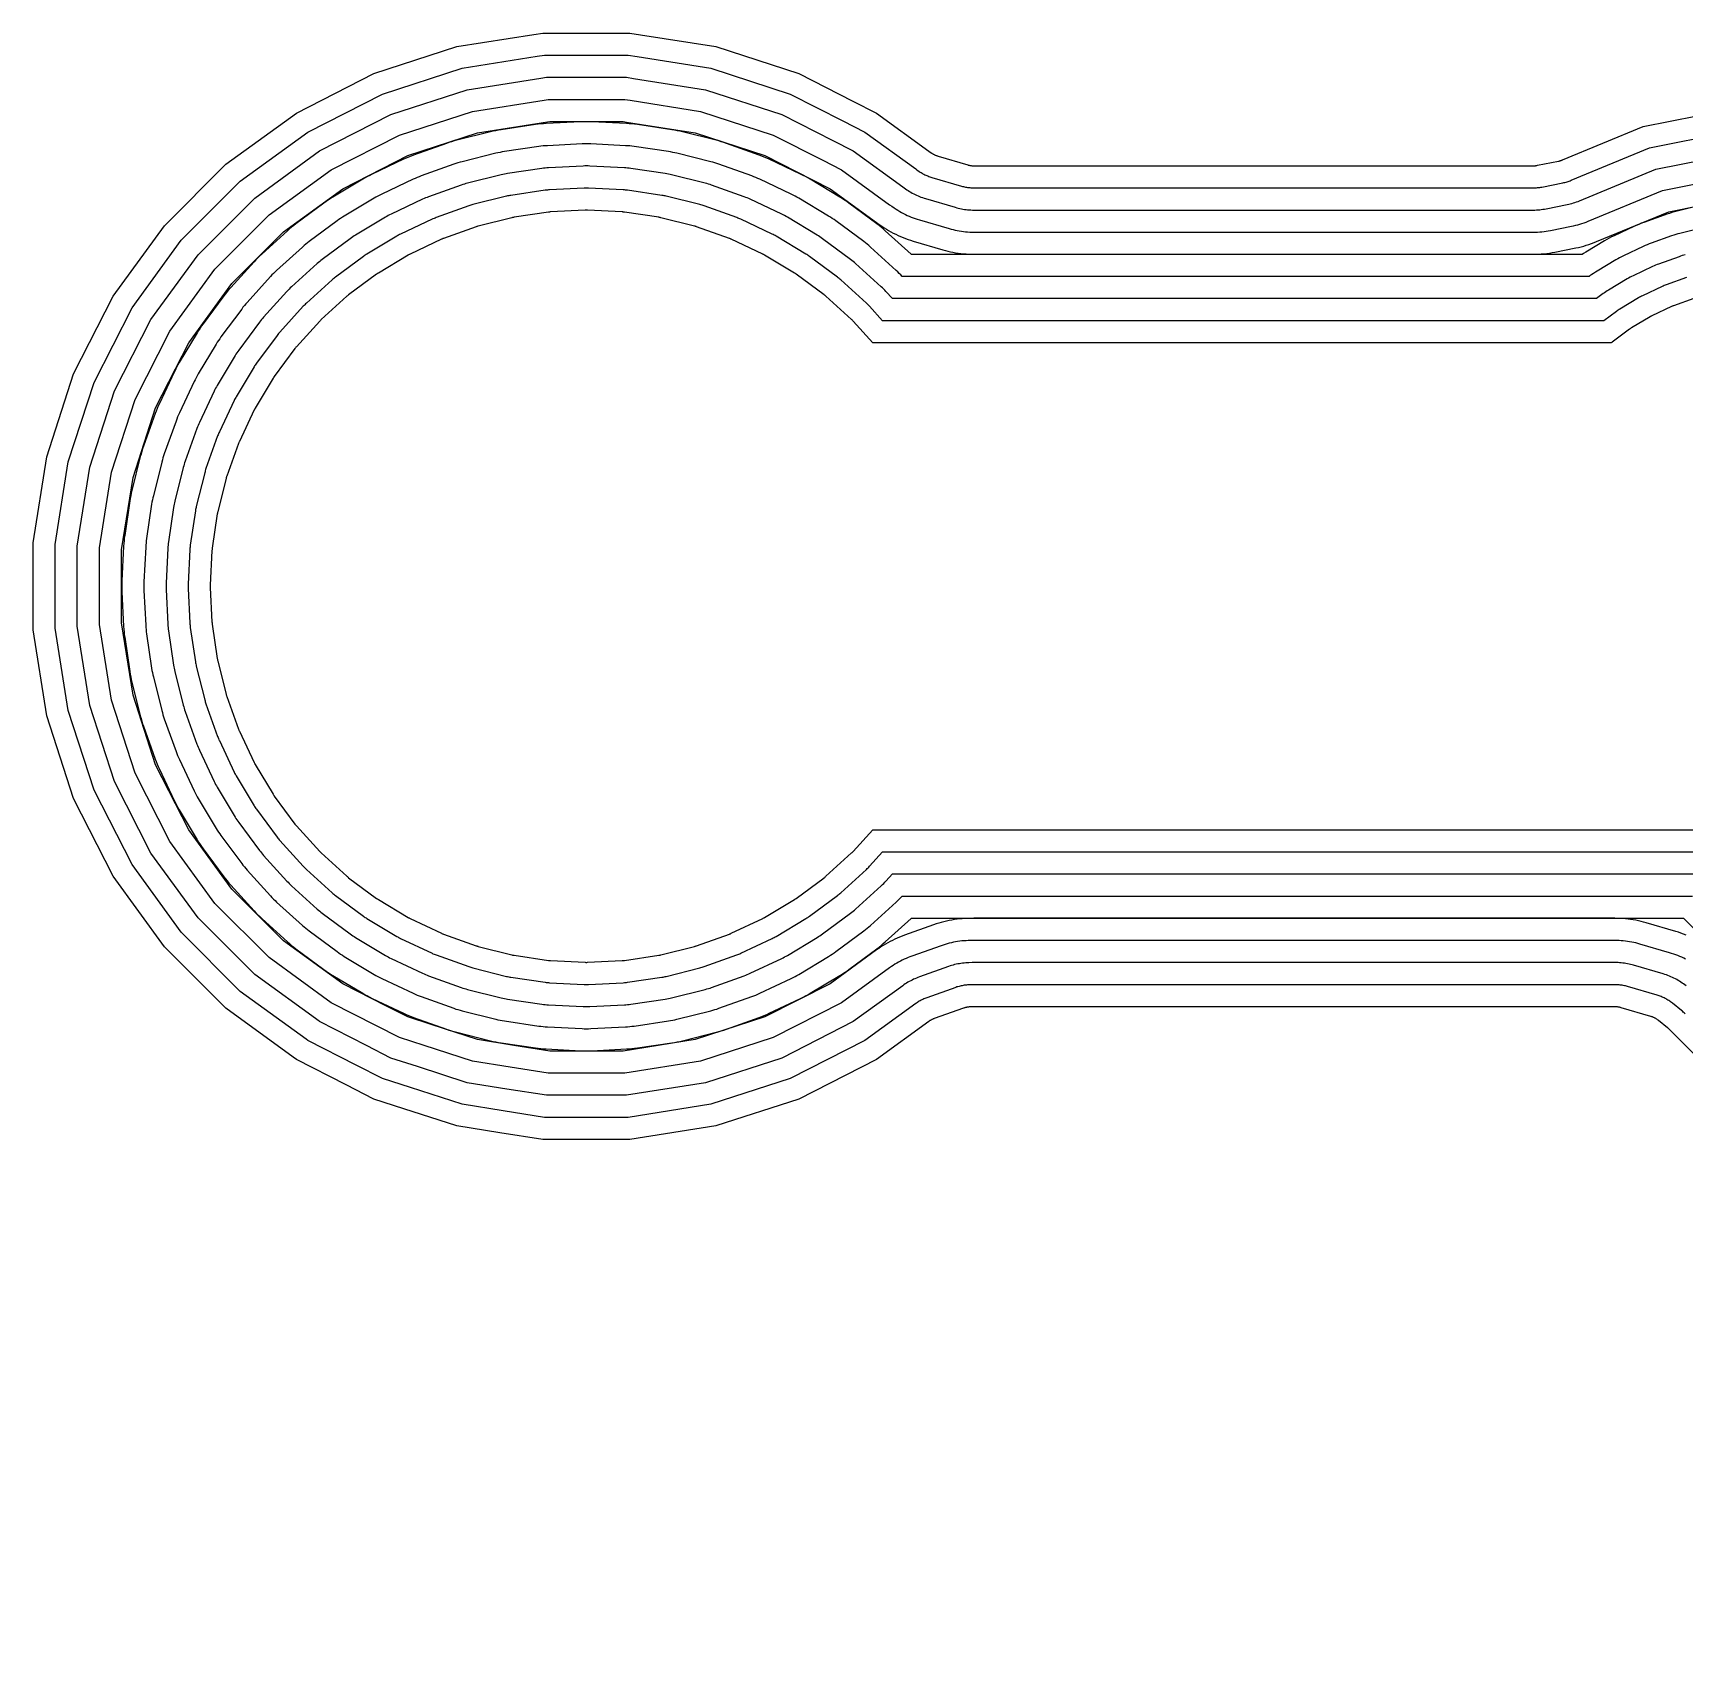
# Model space of a CAD drawing. Header units: metres. Extents: x 1.9 to 53.8, y 3.3 to 25.9.
# Drawn here: x 40.784 to 44.518, y 18.257 to 21.926 of the extents above; entities that cross this region are included whole.
import ezdxf

# ---------------------------------------------------------------- set-up
doc = ezdxf.new("R2010")
doc.units = ezdxf.units.M

msp = doc.modelspace()

# ---------------------------------------------------------------- linework, layer by layer
for points in [[(41.555, 19.5161), (41.4923, 19.548), (41.3796, 19.6055), (41.3721, 19.6109), (41.2204, 19.7212), (41.0812, 19.8604), (40.9655, 20.0196), (40.8761, 20.195), (40.8153, 20.3822), (40.7845, 20.5766), (40.7845, 20.7734), (40.8153, 20.9678), (40.8761, 21.155), (40.9655, 21.3304), (41.0812, 21.4896), (41.2204, 21.6288), (41.3796, 21.7445), (41.555, 21.8339), (41.7422, 21.8947), (41.9161, 21.9223), (41.9366, 21.9255), (42.1334, 21.9255), (42.1572, 21.9217), (42.3278, 21.8947), (42.515, 21.8339), (42.637, 21.7718), (42.6904, 21.7445), (42.8085, 21.6587), (42.8097, 21.6579), (42.8155, 21.6539), (42.8165, 21.6532), (42.8175, 21.6526), (42.8186, 21.652), (42.8196, 21.6514), (42.8207, 21.6508), (42.8218, 21.6503), (42.8229, 21.6497), (42.824, 21.6493), (42.8251, 21.6488), (42.8262, 21.6484), (42.8273, 21.6479), (42.8285, 21.6476), (42.8296, 21.6472), (42.8967, 21.6275), (42.8978, 21.6272), (42.899, 21.6269), (42.9001, 21.6266), (42.9013, 21.6264), (42.9025, 21.6262), (42.9036, 21.626), (42.9048, 21.6259), (42.906, 21.6257), (42.9072, 21.6256), (42.9084, 21.6256), (42.9096, 21.6255), (42.9108, 21.6255), (44.1745, 21.6255), (44.1758, 21.6255), (44.177, 21.6256), (44.1782, 21.6256), (44.1794, 21.6257), (44.1807, 21.6259), (44.1819, 21.626), (44.1831, 21.6262), (44.1843, 21.6265), (44.2318, 21.6359), (44.233, 21.6362), (44.2341, 21.6364), (44.2353, 21.6368), (44.2365, 21.6371), (44.2377, 21.6375), (44.2388, 21.6379), (44.24, 21.6383), (44.2411, 21.6387), (44.4228, 21.714), (44.6064, 21.7505)], [(41.5742, 19.5625), (41.515, 19.5926), (41.4058, 19.6482), (41.4015, 19.6513), (41.2529, 19.7593), (41.1193, 19.8929), (41.0082, 20.0458), (40.9225, 20.2142), (40.8641, 20.3939), (40.8345, 20.5805), (40.8345, 20.7695), (40.8641, 20.9561), (40.9225, 21.1358), (41.0082, 21.3042), (41.1193, 21.4571), (41.2529, 21.5907), (41.4058, 21.7018), (41.5742, 21.7875), (41.7539, 21.8459), (41.924, 21.8729), (41.9405, 21.8755), (42.1295, 21.8755), (42.1494, 21.8724), (42.3161, 21.8459), (42.4958, 21.7875), (42.6143, 21.7272), (42.6642, 21.7018), (42.7791, 21.6183), (42.7814, 21.6166), (42.7873, 21.6126), (42.7893, 21.6113), (42.7913, 21.61), (42.7934, 21.6088), (42.7955, 21.6076), (42.7976, 21.6064), (42.7998, 21.6053), (42.802, 21.6043), (42.8042, 21.6033), (42.8064, 21.6024), (42.8087, 21.6015), (42.8109, 21.6007), (42.8132, 21.5999), (42.8155, 21.5992), (42.8826, 21.5796), (42.8849, 21.5789), (42.8872, 21.5783), (42.8895, 21.5778), (42.8918, 21.5773), (42.8942, 21.5769), (42.8965, 21.5765), (42.8989, 21.5762), (42.9013, 21.576), (42.9036, 21.5758), (42.906, 21.5756), (42.9084, 21.5755), (42.9108, 21.5755), (44.1745, 21.5755), (44.177, 21.5755), (44.1795, 21.5756), (44.1819, 21.5758), (44.1843, 21.576), (44.1868, 21.5763), (44.1892, 21.5766), (44.1916, 21.577), (44.1941, 21.5774), (44.2415, 21.5869), (44.2439, 21.5874), (44.2463, 21.5879), (44.2487, 21.5886), (44.251, 21.5892), (44.2534, 21.59), (44.2557, 21.5908), (44.258, 21.5916), (44.2603, 21.5926), (44.4373, 21.6659), (44.6113, 21.7005)], [(41.5934, 19.6088), (41.5377, 19.6371), (41.432, 19.691), (41.4309, 19.6918), (41.2855, 19.7974), (41.1574, 19.9255), (41.051, 20.072), (40.9688, 20.2334), (40.9128, 20.4056), (40.8845, 20.5845), (40.8845, 20.7655), (40.9128, 20.9444), (40.9688, 21.1166), (41.051, 21.278), (41.1574, 21.4245), (41.2855, 21.5526), (41.432, 21.659), (41.5934, 21.7412), (41.7656, 21.7972), (41.9318, 21.8235), (41.9445, 21.8255), (42.1255, 21.8255), (42.1415, 21.823), (42.3044, 21.7972), (42.4766, 21.7412), (42.5916, 21.6827), (42.638, 21.659), (42.7497, 21.5778), (42.7532, 21.5754), (42.7591, 21.5714), (42.7621, 21.5694), (42.7651, 21.5674), (42.7683, 21.5656), (42.7714, 21.5638), (42.7746, 21.5621), (42.7778, 21.5604), (42.7811, 21.5589), (42.7844, 21.5574), (42.7878, 21.556), (42.7911, 21.5547), (42.7946, 21.5535), (42.798, 21.5523), (42.8015, 21.5513), (42.8685, 21.5316), (42.8719, 21.5306), (42.8754, 21.5297), (42.8789, 21.5289), (42.8824, 21.5282), (42.8859, 21.5276), (42.8894, 21.527), (42.893, 21.5266), (42.8965, 21.5262), (42.9001, 21.5259), (42.9036, 21.5257), (42.9072, 21.5255), (42.9108, 21.5255), (44.1745, 21.5255), (44.1782, 21.5255), (44.1819, 21.5257), (44.1856, 21.5259), (44.1892, 21.5262), (44.1929, 21.5266), (44.1966, 21.5271), (44.2002, 21.5277), (44.2038, 21.5284), (44.2513, 21.5378), (44.2549, 21.5386), (44.2584, 21.5394), (44.262, 21.5404), (44.2655, 21.5414), (44.269, 21.5425), (44.2725, 21.5437), (44.276, 21.545), (44.2794, 21.5464), (44.4519, 21.6178), (44.6162, 21.6505)], [(41.4582, 19.7338), (41.3181, 19.8356), (41.1956, 19.9581), (41.0938, 20.0982), (41.0151, 20.2526), (40.9616, 20.4173), (40.9345, 20.5884), (40.9345, 20.7616), (40.9616, 20.9327), (41.0151, 21.0974), (41.0938, 21.2518), (41.1956, 21.3919), (41.3181, 21.5144), (41.4582, 21.6162), (41.6126, 21.6949), (41.7773, 21.7484), (41.9396, 21.7741), (41.9484, 21.7755), (42.1216, 21.7755), (42.1337, 21.7736), (42.2927, 21.7484), (42.4574, 21.6949), (42.5689, 21.6381), (42.6118, 21.6162), (42.7203, 21.5374), (42.725, 21.5341), (42.7308, 21.5301), (42.7349, 21.5274), (42.7389, 21.5248), (42.7431, 21.5223), (42.7473, 21.52), (42.7516, 21.5177), (42.7559, 21.5155), (42.7602, 21.5134), (42.7647, 21.5115), (42.7691, 21.5096), (42.7736, 21.5079), (42.7782, 21.5062), (42.7828, 21.5047), (42.7874, 21.5033), (42.8544, 21.4836), (42.859, 21.4823), (42.8636, 21.4811), (42.8682, 21.4801), (42.8729, 21.4791), (42.8776, 21.4783), (42.8823, 21.4775), (42.887, 21.4769), (42.8918, 21.4764), (42.8965, 21.476), (42.9012, 21.4757), (42.906, 21.4756), (42.9108, 21.4755), (44.1745, 21.4755), (44.1795, 21.4756), (44.1844, 21.4757), (44.1893, 21.476), (44.1941, 21.4765), (44.199, 21.477), (44.2039, 21.4777), (44.2087, 21.4784), (44.2136, 21.4793), (44.261, 21.4888), (44.2658, 21.4898), (44.2706, 21.4909), (44.2753, 21.4922), (44.2801, 21.4936), (44.2847, 21.495), (44.2894, 21.4966), (44.294, 21.4983), (44.2985, 21.5002), (44.4665, 21.5697), (44.6212, 21.6005)], [(41.4844, 19.7765), (41.3506, 19.8737), (41.2337, 19.9907), (41.1365, 20.1244), (41.0615, 20.2717), (41.0104, 20.429), (40.9845, 20.5923), (40.9845, 20.7577), (41.0104, 20.921), (41.0615, 21.0783), (41.1365, 21.2256), (41.2337, 21.3594), (41.3506, 21.4763), (41.4844, 21.5735), (41.6317, 21.6485), (41.789, 21.6996), (41.9474, 21.7247), (41.9523, 21.7255), (42.1177, 21.7255), (42.1259, 21.7242), (42.281, 21.6996), (42.4383, 21.6485), (42.5462, 21.5936), (42.5856, 21.5735), (42.6909, 21.4969), (42.6968, 21.4928), (42.7026, 21.4888), (42.7076, 21.4855), (42.7128, 21.4822), (42.7179, 21.4791), (42.7232, 21.4762), (42.7285, 21.4733), (42.7339, 21.4706), (42.7394, 21.468), (42.7449, 21.4655), (42.7505, 21.4632), (42.7561, 21.461), (42.7618, 21.459), (42.7675, 21.4571), (42.7733, 21.4553), (42.8403, 21.4356), (42.8461, 21.434), (42.8518, 21.4325), (42.8576, 21.4312), (42.8634, 21.43), (42.8693, 21.429), (42.8752, 21.428), (42.8811, 21.4273), (42.887, 21.4266), (42.8929, 21.4261), (42.8989, 21.4258), (42.9048, 21.4256), (42.9108, 21.4255), (44.1745, 21.4255), (44.1807, 21.4256), (44.1868, 21.4258), (44.1929, 21.4262), (44.199, 21.4267), (44.2051, 21.4274), (44.2112, 21.4282), (44.2173, 21.4292), (44.2233, 21.4303), (44.2708, 21.4397), (44.2768, 21.441), (44.2827, 21.4424), (44.2887, 21.444), (44.2946, 21.4457), (44.3004, 21.4476), (44.3062, 21.4496), (44.312, 21.4517), (44.3177, 21.454), (44.4811, 21.5217), (44.6261, 21.5505)], [(42.7693, 21.4253), (42.7686, 21.4259), (42.7104, 21.4786), (42.7058, 21.4827), (42.7011, 21.4867), (42.6963, 21.4905), (42.6914, 21.4942), (42.6284, 21.541), (42.6234, 21.5446), (42.6183, 21.548), (42.6132, 21.5514), (42.608, 21.5546), (42.5406, 21.595), (42.5353, 21.5981), (42.53, 21.601), (42.5245, 21.6038), (42.519, 21.6065), (42.448, 21.6401), (42.4425, 21.6427), (42.4368, 21.6451), (42.4311, 21.6474), (42.4254, 21.6495), (42.3515, 21.6759), (42.3456, 21.6779), (42.3398, 21.6798), (42.3339, 21.6815), (42.328, 21.6831), (42.2518, 21.7021), (42.2458, 21.7036), (42.2398, 21.7048), (42.2338, 21.7059), (42.2278, 21.7069), (42.1501, 21.7184), (42.144, 21.7193), (42.1379, 21.7199), (42.1318, 21.7205), (42.1257, 21.7208), (42.0473, 21.7247), (42.0411, 21.7249), (42.035, 21.725), (42.0289, 21.7249), (42.0227, 21.7247), (41.9443, 21.7208), (41.9382, 21.7205), (41.9321, 21.7199), (41.926, 21.7193), (41.9199, 21.7184), (41.8422, 21.7069), (41.8362, 21.7059), (41.8302, 21.7048), (41.8242, 21.7036), (41.8182, 21.7021), (41.742, 21.6831), (41.7361, 21.6815), (41.7302, 21.6798), (41.7244, 21.6779), (41.7185, 21.6759), (41.6446, 21.6495), (41.6389, 21.6474), (41.6332, 21.6451), (41.6275, 21.6427), (41.622, 21.6401), (41.551, 21.6065), (41.5455, 21.6038), (41.54, 21.601), (41.5347, 21.5981), (41.5294, 21.595), (41.462, 21.5546), (41.4568, 21.5514), (41.4517, 21.548), (41.4466, 21.5446), (41.4416, 21.541), (41.3786, 21.4942), (41.3737, 21.4905), (41.3689, 21.4867), (41.3642, 21.4827), (41.3596, 21.4786), (41.3014, 21.4259), (41.2969, 21.4217), (41.2925, 21.4175), (41.2883, 21.4131), (41.2841, 21.4086), (41.2314, 21.3504), (41.2273, 21.3458), (41.2233, 21.3411), (41.2195, 21.3363), (41.2158, 21.3314), (41.169, 21.2684), (41.1654, 21.2634), (41.162, 21.2583), (41.1586, 21.2532), (41.1554, 21.248), (41.115, 21.1806), (41.1119, 21.1753), (41.109, 21.17), (41.1062, 21.1645), (41.1035, 21.159), (41.0699, 21.088), (41.0673, 21.0825), (41.0649, 21.0768), (41.0626, 21.0711), (41.0605, 21.0654), (41.0341, 20.9915), (41.0321, 20.9856), (41.0302, 20.9798), (41.0285, 20.9739), (41.0269, 20.968), (41.0079, 20.8918), (41.0064, 20.8858), (41.0052, 20.8798), (41.0041, 20.8738), (41.0031, 20.8678), (40.9916, 20.7901), (40.9907, 20.784), (40.9901, 20.7779), (40.9895, 20.7718), (40.9892, 20.7657), (40.9853, 20.6873), (40.9851, 20.6811), (40.985, 20.675), (40.9851, 20.6689), (40.9853, 20.6627), (40.9892, 20.5843), (40.9895, 20.5782), (40.9901, 20.5721), (40.9907, 20.566), (40.9916, 20.5599), (41.0031, 20.4822), (41.0041, 20.4762), (41.0052, 20.4702), (41.0064, 20.4642), (41.0079, 20.4582), (41.0269, 20.382), (41.0285, 20.3761), (41.0302, 20.3702), (41.0321, 20.3644), (41.0341, 20.3585), (41.0605, 20.2846), (41.0626, 20.2789), (41.0649, 20.2732), (41.0673, 20.2675), (41.0699, 20.262), (41.1035, 20.191), (41.1062, 20.1855), (41.109, 20.18), (41.1119, 20.1747), (41.115, 20.1694), (41.1554, 20.102), (41.1586, 20.0968), (41.162, 20.0917), (41.1654, 20.0866), (41.169, 20.0816), (41.2158, 20.0186), (41.2195, 20.0137), (41.2233, 20.0089), (41.2273, 20.0042), (41.2314, 19.9996), (41.2841, 19.9414), (41.2883, 19.9369), (41.2925, 19.9325), (41.2969, 19.9283), (41.3014, 19.9241), (41.3596, 19.8714), (41.3642, 19.8673), (41.3689, 19.8633), (41.3737, 19.8595), (41.3786, 19.8558), (41.4416, 19.809), (41.4466, 19.8054), (41.4517, 19.802), (41.4568, 19.7986), (41.462, 19.7954), (41.5294, 19.755), (41.5347, 19.7519), (41.54, 19.749), (41.5455, 19.7462), (41.551, 19.7435), (41.622, 19.7099), (41.6275, 19.7073), (41.6332, 19.7049), (41.6389, 19.7026), (41.6446, 19.7005), (41.7185, 19.6741), (41.7244, 19.6721), (41.7302, 19.6702), (41.7361, 19.6685), (41.742, 19.6669), (41.8182, 19.6479), (41.8242, 19.6464), (41.8302, 19.6452), (41.8362, 19.6441), (41.8422, 19.6431), (41.9199, 19.6316), (41.926, 19.6307), (41.9321, 19.6301), (41.9382, 19.6295), (41.9443, 19.6292), (42.0227, 19.6253), (42.0289, 19.6251), (42.035, 19.625), (42.0411, 19.6251), (42.0473, 19.6253), (42.1257, 19.6292), (42.1318, 19.6295), (42.1379, 19.6301), (42.144, 19.6307), (42.1501, 19.6316), (42.2278, 19.6431), (42.2338, 19.6441), (42.2398, 19.6452), (42.2458, 19.6464), (42.2518, 19.6479), (42.328, 19.6669), (42.3339, 19.6685), (42.3398, 19.6702), (42.3456, 19.6721), (42.3515, 19.6741), (42.4254, 19.7005), (42.4311, 19.7026), (42.4368, 19.7049), (42.4425, 19.7073), (42.448, 19.7099), (42.519, 19.7435), (42.5245, 19.7462), (42.53, 19.749), (42.5353, 19.7519), (42.5406, 19.755), (42.608, 19.7954), (42.6132, 19.7986), (42.6183, 19.802), (42.6234, 19.8054), (42.6284, 19.809), (42.6914, 19.8558), (42.6963, 19.8595), (42.7011, 19.8633), (42.7058, 19.8673), (42.7104, 19.8714), (42.7686, 19.9241), (42.7693, 19.9247), (44.5142, 19.9247), (46.1497, 18.2892)], [(42.7486, 21.3753), (42.7455, 21.3786), (42.7421, 21.3821), (42.7386, 21.3855), (42.735, 21.3889), (42.6768, 21.4416), (42.6731, 21.4449), (42.6694, 21.448), (42.6656, 21.4511), (42.6617, 21.454), (42.5986, 21.5008), (42.5946, 21.5037), (42.5906, 21.5065), (42.5865, 21.5091), (42.5823, 21.5117), (42.5149, 21.5521), (42.5107, 21.5546), (42.5064, 21.5569), (42.502, 21.5592), (42.4976, 21.5613), (42.4267, 21.5949), (42.4222, 21.5969), (42.4177, 21.5989), (42.4131, 21.6007), (42.4085, 21.6024), (42.3346, 21.6289), (42.33, 21.6305), (42.3253, 21.6319), (42.3206, 21.6333), (42.3158, 21.6346), (42.2397, 21.6536), (42.2349, 21.6548), (42.2301, 21.6558), (42.2253, 21.6567), (42.2204, 21.6575), (42.1428, 21.669), (42.1379, 21.6696), (42.133, 21.6702), (42.1281, 21.6706), (42.1232, 21.6709), (42.0448, 21.6748), (42.0399, 21.6749), (42.035, 21.675), (42.0301, 21.6749), (42.0252, 21.6748), (41.9468, 21.6709), (41.9419, 21.6706), (41.937, 21.6702), (41.9321, 21.6696), (41.9272, 21.669), (41.8496, 21.6575), (41.8447, 21.6567), (41.8399, 21.6558), (41.8351, 21.6548), (41.8303, 21.6536), (41.7542, 21.6346), (41.7494, 21.6333), (41.7447, 21.6319), (41.74, 21.6305), (41.7354, 21.6289), (41.6615, 21.6024), (41.6569, 21.6007), (41.6523, 21.5989), (41.6478, 21.5969), (41.6433, 21.5949), (41.5724, 21.5613), (41.568, 21.5592), (41.5636, 21.5569), (41.5593, 21.5546), (41.5551, 21.5521), (41.4877, 21.5117), (41.4835, 21.5091), (41.4794, 21.5065), (41.4754, 21.5037), (41.4714, 21.5008), (41.4083, 21.454), (41.4044, 21.4511), (41.4006, 21.448), (41.3969, 21.4449), (41.3932, 21.4416), (41.335, 21.3889), (41.3314, 21.3855), (41.3279, 21.3821), (41.3245, 21.3786), (41.3211, 21.375), (41.2684, 21.3168), (41.2651, 21.3131), (41.262, 21.3094), (41.2589, 21.3056), (41.256, 21.3017), (41.2092, 21.2386), (41.2063, 21.2346), (41.2035, 21.2306), (41.2009, 21.2265), (41.1983, 21.2223), (41.1579, 21.1549), (41.1554, 21.1507), (41.1531, 21.1464), (41.1508, 21.142), (41.1487, 21.1376), (41.1151, 21.0667), (41.1131, 21.0622), (41.1111, 21.0577), (41.1093, 21.0531), (41.1076, 21.0485), (41.0811, 20.9746), (41.0795, 20.97), (41.0781, 20.9653), (41.0767, 20.9606), (41.0754, 20.9558), (41.0564, 20.8797), (41.0552, 20.8749), (41.0542, 20.8701), (41.0533, 20.8653), (41.0525, 20.8604), (41.041, 20.7828), (41.0404, 20.7779), (41.0398, 20.773), (41.0394, 20.7681), (41.0391, 20.7632), (41.0352, 20.6848), (41.0351, 20.6799), (41.035, 20.675), (41.0351, 20.6701), (41.0352, 20.6652), (41.0391, 20.5868), (41.0394, 20.5819), (41.0398, 20.577), (41.0404, 20.5721), (41.041, 20.5672), (41.0525, 20.4896), (41.0533, 20.4847), (41.0542, 20.4799), (41.0552, 20.4751), (41.0564, 20.4703), (41.0754, 20.3942), (41.0767, 20.3894), (41.0781, 20.3847), (41.0795, 20.38), (41.0811, 20.3754), (41.1076, 20.3015), (41.1093, 20.2969), (41.1111, 20.2923), (41.1131, 20.2878), (41.1151, 20.2833), (41.1487, 20.2124), (41.1508, 20.208), (41.1531, 20.2036), (41.1554, 20.1993), (41.1579, 20.1951), (41.1983, 20.1277), (41.2009, 20.1235), (41.2035, 20.1194), (41.2063, 20.1154), (41.2092, 20.1114), (41.256, 20.0483), (41.2589, 20.0444), (41.262, 20.0406), (41.2651, 20.0369), (41.2684, 20.0332), (41.3211, 19.975), (41.3245, 19.9714), (41.3279, 19.9679), (41.3314, 19.9645), (41.335, 19.9611), (41.3932, 19.9084), (41.3969, 19.9051), (41.4006, 19.902), (41.4044, 19.8989), (41.4083, 19.896), (41.4714, 19.8492), (41.4754, 19.8463), (41.4794, 19.8435), (41.4835, 19.8409), (41.4877, 19.8383), (41.5551, 19.7979), (41.5593, 19.7954), (41.5636, 19.7931), (41.568, 19.7908), (41.5724, 19.7887), (41.6433, 19.7551), (41.6478, 19.7531), (41.6523, 19.7511), (41.6569, 19.7493), (41.6615, 19.7476), (41.7354, 19.7211), (41.74, 19.7195), (41.7447, 19.7181), (41.7494, 19.7167), (41.7542, 19.7154), (41.8303, 19.6964), (41.8351, 19.6952), (41.8399, 19.6942), (41.8447, 19.6933), (41.8496, 19.6925), (41.9272, 19.681), (41.9321, 19.6804), (41.937, 19.6798), (41.9419, 19.6794), (41.9468, 19.6791), (42.0252, 19.6752), (42.0301, 19.6751), (42.035, 19.675), (42.0399, 19.6751), (42.0448, 19.6752), (42.1232, 19.6791), (42.1281, 19.6794), (42.133, 19.6798), (42.1379, 19.6804), (42.1428, 19.681), (42.2204, 19.6925), (42.2253, 19.6933), (42.2301, 19.6942), (42.2349, 19.6952), (42.2397, 19.6964), (42.3158, 19.7154), (42.3206, 19.7167), (42.3253, 19.7181), (42.33, 19.7195), (42.3346, 19.7211), (42.4085, 19.7476), (42.4131, 19.7493), (42.4177, 19.7511), (42.4222, 19.7531), (42.4267, 19.7551), (42.4976, 19.7887), (42.502, 19.7908), (42.5064, 19.7931), (42.5107, 19.7954), (42.5149, 19.7979), (42.5823, 19.8383), (42.5865, 19.8409), (42.5906, 19.8435), (42.5946, 19.8463), (42.5986, 19.8492), (42.6617, 19.896), (42.6656, 19.8989), (42.6694, 19.902), (42.6731, 19.9051), (42.6768, 19.9084), (42.735, 19.9611), (42.7386, 19.9645), (42.7421, 19.9679), (42.7455, 19.9714), (42.7486, 19.9747), (44.5349, 19.9747)], [(42.7265, 21.3253), (42.7118, 21.3414), (42.7093, 21.3441), (42.7068, 21.3468), (42.7041, 21.3493), (42.7014, 21.3518), (42.6432, 21.4046), (42.6405, 21.407), (42.6377, 21.4094), (42.6348, 21.4117), (42.6319, 21.4139), (42.5688, 21.4607), (42.5658, 21.4628), (42.5628, 21.4649), (42.5597, 21.4669), (42.5566, 21.4688), (42.4892, 21.5092), (42.4861, 21.511), (42.4828, 21.5128), (42.4796, 21.5145), (42.4763, 21.5161), (42.4053, 21.5497), (42.4019, 21.5512), (42.3985, 21.5527), (42.3951, 21.5541), (42.3917, 21.5553), (42.3178, 21.5818), (42.3143, 21.583), (42.3108, 21.5841), (42.3072, 21.5851), (42.3037, 21.5861), (42.2275, 21.6051), (42.2239, 21.606), (42.2203, 21.6067), (42.2167, 21.6074), (42.2131, 21.608), (42.1354, 21.6195), (42.1318, 21.62), (42.1281, 21.6204), (42.1244, 21.6207), (42.1208, 21.621), (42.0424, 21.6248), (42.0387, 21.625), (42.035, 21.625), (42.0313, 21.625), (42.0276, 21.6248), (41.9492, 21.621), (41.9456, 21.6207), (41.9419, 21.6204), (41.9382, 21.62), (41.9346, 21.6195), (41.8569, 21.608), (41.8533, 21.6074), (41.8497, 21.6067), (41.8461, 21.606), (41.8425, 21.6051), (41.7663, 21.5861), (41.7628, 21.5851), (41.7592, 21.5841), (41.7557, 21.583), (41.7522, 21.5818), (41.6783, 21.5553), (41.6749, 21.5541), (41.6715, 21.5527), (41.6681, 21.5512), (41.6647, 21.5497), (41.5937, 21.5161), (41.5904, 21.5145), (41.5872, 21.5128), (41.5839, 21.511), (41.5808, 21.5092), (41.5134, 21.4688), (41.5103, 21.4669), (41.5072, 21.4649), (41.5042, 21.4628), (41.5012, 21.4607), (41.4381, 21.4139), (41.4352, 21.4117), (41.4323, 21.4094), (41.4295, 21.407), (41.4268, 21.4046), (41.3686, 21.3518), (41.3659, 21.3493), (41.3632, 21.3468), (41.3607, 21.3441), (41.3582, 21.3414), (41.3054, 21.2832), (41.303, 21.2805), (41.3006, 21.2777), (41.2983, 21.2748), (41.2961, 21.2719), (41.2493, 21.2088), (41.2472, 21.2058), (41.2451, 21.2028), (41.2431, 21.1997), (41.2412, 21.1966), (41.2008, 21.1292), (41.199, 21.1261), (41.1972, 21.1228), (41.1955, 21.1196), (41.1939, 21.1163), (41.1603, 21.0453), (41.1588, 21.0419), (41.1573, 21.0385), (41.1559, 21.0351), (41.1547, 21.0317), (41.1282, 20.9578), (41.127, 20.9543), (41.1259, 20.9508), (41.1249, 20.9472), (41.1239, 20.9437), (41.1049, 20.8675), (41.104, 20.8639), (41.1033, 20.8603), (41.1026, 20.8567), (41.102, 20.8531), (41.0905, 20.7754), (41.09, 20.7718), (41.0896, 20.7681), (41.0893, 20.7644), (41.089, 20.7608), (41.0852, 20.6824), (41.085, 20.6787), (41.085, 20.675), (41.085, 20.6713), (41.0852, 20.6676), (41.089, 20.5892), (41.0893, 20.5856), (41.0896, 20.5819), (41.09, 20.5782), (41.0905, 20.5746), (41.102, 20.4969), (41.1026, 20.4933), (41.1033, 20.4897), (41.104, 20.4861), (41.1049, 20.4825), (41.1239, 20.4063), (41.1249, 20.4028), (41.1259, 20.3992), (41.127, 20.3957), (41.1282, 20.3922), (41.1547, 20.3183), (41.1559, 20.3149), (41.1573, 20.3115), (41.1588, 20.3081), (41.1603, 20.3047), (41.1939, 20.2337), (41.1955, 20.2304), (41.1972, 20.2272), (41.199, 20.2239), (41.2008, 20.2208), (41.2412, 20.1534), (41.2431, 20.1503), (41.2451, 20.1472), (41.2472, 20.1442), (41.2493, 20.1412), (41.2961, 20.0781), (41.2983, 20.0752), (41.3006, 20.0723), (41.303, 20.0695), (41.3054, 20.0668), (41.3582, 20.0086), (41.3607, 20.0059), (41.3632, 20.0032), (41.3659, 20.0007), (41.3686, 19.9982), (41.4268, 19.9454), (41.4295, 19.943), (41.4323, 19.9406), (41.4352, 19.9383), (41.4381, 19.9361), (41.5012, 19.8893), (41.5042, 19.8872), (41.5072, 19.8851), (41.5103, 19.8831), (41.5134, 19.8812), (41.5808, 19.8408), (41.5839, 19.839), (41.5872, 19.8372), (41.5904, 19.8355), (41.5937, 19.8339), (41.6647, 19.8003), (41.6681, 19.7988), (41.6715, 19.7973), (41.6749, 19.7959), (41.6783, 19.7947), (41.7522, 19.7682), (41.7557, 19.767), (41.7592, 19.7659), (41.7628, 19.7649), (41.7663, 19.7639), (41.8425, 19.7449), (41.8461, 19.744), (41.8497, 19.7433), (41.8533, 19.7426), (41.8569, 19.742), (41.9346, 19.7305), (41.9382, 19.73), (41.9419, 19.7296), (41.9456, 19.7293), (41.9492, 19.729), (42.0276, 19.7252), (42.0313, 19.725), (42.035, 19.725), (42.0387, 19.725), (42.0424, 19.7252), (42.1208, 19.729), (42.1244, 19.7293), (42.1281, 19.7296), (42.1318, 19.73), (42.1354, 19.7305), (42.2131, 19.742), (42.2167, 19.7426), (42.2203, 19.7433), (42.2239, 19.744), (42.2275, 19.7449), (42.3037, 19.7639), (42.3072, 19.7649), (42.3108, 19.7659), (42.3143, 19.767), (42.3178, 19.7682), (42.3917, 19.7947), (42.3951, 19.7959), (42.3985, 19.7973), (42.4019, 19.7988), (42.4053, 19.8003), (42.4763, 19.8339), (42.4796, 19.8355), (42.4828, 19.8372), (42.4861, 19.839), (42.4892, 19.8408), (42.5566, 19.8812), (42.5597, 19.8831), (42.5628, 19.8851), (42.5658, 19.8872), (42.5688, 19.8893), (42.6319, 19.9361), (42.6348, 19.9383), (42.6377, 19.9406), (42.6405, 19.943), (42.6432, 19.9454), (42.7014, 19.9982), (42.7041, 20.0007), (42.7068, 20.0032), (42.7093, 20.0059), (42.7118, 20.0086), (42.7265, 20.0247), (44.5557, 20.0247)], [(42.7043, 21.2753), (42.6748, 21.3078), (42.6731, 21.3096), (42.6714, 21.3114), (42.6696, 21.3131), (42.6678, 21.3148), (42.6097, 21.3675), (42.6078, 21.3691), (42.606, 21.3707), (42.604, 21.3722), (42.6021, 21.3737), (42.539, 21.4205), (42.537, 21.4219), (42.535, 21.4233), (42.533, 21.4247), (42.5309, 21.4259), (42.4635, 21.4663), (42.4614, 21.4675), (42.4593, 21.4687), (42.4571, 21.4699), (42.4549, 21.4709), (42.3839, 21.5045), (42.3817, 21.5055), (42.3794, 21.5065), (42.3771, 21.5074), (42.3748, 21.5083), (42.3009, 21.5347), (42.2986, 21.5355), (42.2963, 21.5362), (42.2939, 21.5369), (42.2915, 21.5376), (42.2154, 21.5566), (42.213, 21.5572), (42.2106, 21.5577), (42.2082, 21.5582), (42.2057, 21.5585), (42.1281, 21.5701), (42.1257, 21.5704), (42.1232, 21.5707), (42.1208, 21.5709), (42.1183, 21.571), (42.0399, 21.5749), (42.0375, 21.575), (42.035, 21.575), (42.0325, 21.575), (42.0301, 21.5749), (41.9517, 21.571), (41.9492, 21.5709), (41.9468, 21.5707), (41.9443, 21.5704), (41.9419, 21.5701), (41.8643, 21.5585), (41.8618, 21.5582), (41.8594, 21.5577), (41.857, 21.5572), (41.8546, 21.5566), (41.7785, 21.5376), (41.7761, 21.5369), (41.7737, 21.5362), (41.7714, 21.5355), (41.7691, 21.5347), (41.6952, 21.5083), (41.6929, 21.5074), (41.6906, 21.5065), (41.6883, 21.5055), (41.6861, 21.5045), (41.6151, 21.4709), (41.6129, 21.4699), (41.6107, 21.4687), (41.6086, 21.4675), (41.6065, 21.4663), (41.5391, 21.4259), (41.537, 21.4247), (41.535, 21.4233), (41.533, 21.4219), (41.531, 21.4205), (41.4679, 21.3737), (41.466, 21.3722), (41.464, 21.3707), (41.4622, 21.3691), (41.4603, 21.3675), (41.4022, 21.3148), (41.4004, 21.3131), (41.3986, 21.3114), (41.3969, 21.3096), (41.3952, 21.3078), (41.3425, 21.2497), (41.3409, 21.2478), (41.3393, 21.246), (41.3378, 21.244), (41.3363, 21.2421), (41.2895, 21.179), (41.2881, 21.177), (41.2867, 21.175), (41.2853, 21.173), (41.2841, 21.1709), (41.2437, 21.1035), (41.2425, 21.1014), (41.2413, 21.0993), (41.2401, 21.0971), (41.2391, 21.0949), (41.2055, 21.0239), (41.2045, 21.0217), (41.2035, 21.0194), (41.2026, 21.0171), (41.2017, 21.0148), (41.1753, 20.9409), (41.1745, 20.9386), (41.1738, 20.9363), (41.1731, 20.9339), (41.1724, 20.9315), (41.1534, 20.8554), (41.1528, 20.853), (41.1523, 20.8506), (41.1518, 20.8482), (41.1515, 20.8457), (41.1399, 20.7681), (41.1396, 20.7657), (41.1393, 20.7632), (41.1391, 20.7608), (41.139, 20.7583), (41.1351, 20.6799), (41.135, 20.6775), (41.135, 20.675), (41.135, 20.6725), (41.1351, 20.6701), (41.139, 20.5917), (41.1391, 20.5892), (41.1393, 20.5868), (41.1396, 20.5843), (41.1399, 20.5819), (41.1515, 20.5043), (41.1518, 20.5018), (41.1523, 20.4994), (41.1528, 20.497), (41.1534, 20.4946), (41.1724, 20.4185), (41.1731, 20.4161), (41.1738, 20.4137), (41.1745, 20.4114), (41.1753, 20.4091), (41.2017, 20.3352), (41.2026, 20.3329), (41.2035, 20.3306), (41.2045, 20.3283), (41.2055, 20.3261), (41.2391, 20.2551), (41.2401, 20.2529), (41.2413, 20.2507), (41.2425, 20.2486), (41.2437, 20.2465), (41.2841, 20.1791), (41.2853, 20.177), (41.2867, 20.175), (41.2881, 20.173), (41.2895, 20.171), (41.3363, 20.1079), (41.3378, 20.106), (41.3393, 20.104), (41.3409, 20.1022), (41.3425, 20.1003), (41.3952, 20.0422), (41.3969, 20.0404), (41.3986, 20.0386), (41.4004, 20.0369), (41.4022, 20.0352), (41.4603, 19.9825), (41.4622, 19.9809), (41.464, 19.9793), (41.466, 19.9778), (41.4679, 19.9763), (41.531, 19.9295), (41.533, 19.9281), (41.535, 19.9267), (41.537, 19.9253), (41.5391, 19.9241), (41.6065, 19.8837), (41.6086, 19.8825), (41.6107, 19.8813), (41.6129, 19.8801), (41.6151, 19.8791), (41.6861, 19.8455), (41.6883, 19.8445), (41.6906, 19.8435), (41.6929, 19.8426), (41.6952, 19.8417), (41.7691, 19.8153), (41.7714, 19.8145), (41.7737, 19.8138), (41.7761, 19.8131), (41.7785, 19.8124), (41.8546, 19.7934), (41.857, 19.7928), (41.8594, 19.7923), (41.8618, 19.7918), (41.8643, 19.7915), (41.9419, 19.7799), (41.9443, 19.7796), (41.9468, 19.7793), (41.9492, 19.7791), (41.9517, 19.779), (42.0301, 19.7751), (42.0325, 19.775), (42.035, 19.775), (42.0375, 19.775), (42.0399, 19.7751), (42.1183, 19.779), (42.1208, 19.7791), (42.1232, 19.7793), (42.1257, 19.7796), (42.1281, 19.7799), (42.2057, 19.7915), (42.2082, 19.7918), (42.2106, 19.7923), (42.213, 19.7928), (42.2154, 19.7934), (42.2915, 19.8124), (42.2939, 19.8131), (42.2963, 19.8138), (42.2986, 19.8145), (42.3009, 19.8153), (42.3748, 19.8417), (42.3771, 19.8426), (42.3794, 19.8435), (42.3817, 19.8445), (42.3839, 19.8455), (42.4549, 19.8791), (42.4571, 19.8801), (42.4593, 19.8813), (42.4614, 19.8825), (42.4635, 19.8837), (42.5309, 19.9241), (42.533, 19.9253), (42.535, 19.9267), (42.537, 19.9281), (42.539, 19.9295), (42.6021, 19.9763), (42.604, 19.9778), (42.606, 19.9793), (42.6078, 19.9809), (42.6097, 19.9825), (42.6678, 20.0352), (42.6696, 20.0369), (42.6714, 20.0386), (42.6731, 20.0404), (42.6748, 20.0422), (42.7043, 20.0747), (44.575, 20.0747)], [(42.6822, 21.2253), (42.6377, 21.2743), (42.6369, 21.2752), (42.636, 21.276), (42.6352, 21.2769), (42.6343, 21.2777), (42.5761, 21.3305), (42.5752, 21.3313), (42.5742, 21.3321), (42.5733, 21.3328), (42.5723, 21.3336), (42.5092, 21.3803), (42.5082, 21.3811), (42.5072, 21.3817), (42.5062, 21.3824), (42.5052, 21.3831), (42.4378, 21.4234), (42.4368, 21.424), (42.4357, 21.4246), (42.4346, 21.4252), (42.4335, 21.4257), (42.3625, 21.4593), (42.3614, 21.4598), (42.3603, 21.4603), (42.3591, 21.4608), (42.358, 21.4612), (42.2841, 21.4876), (42.2829, 21.488), (42.2817, 21.4884), (42.2806, 21.4887), (42.2794, 21.4891), (42.2032, 21.5081), (42.202, 21.5084), (42.2008, 21.5087), (42.1996, 21.5089), (42.1984, 21.5091), (42.1208, 21.5206), (42.1195, 21.5208), (42.1183, 21.5209), (42.1171, 21.521), (42.1159, 21.5211), (42.0375, 21.5249), (42.0362, 21.525), (42.035, 21.525), (42.0338, 21.525), (42.0325, 21.5249), (41.9541, 21.5211), (41.9529, 21.521), (41.9517, 21.5209), (41.9505, 21.5208), (41.9492, 21.5206), (41.8716, 21.5091), (41.8704, 21.5089), (41.8692, 21.5087), (41.868, 21.5084), (41.8668, 21.5081), (41.7906, 21.4891), (41.7894, 21.4887), (41.7883, 21.4884), (41.7871, 21.488), (41.7859, 21.4876), (41.712, 21.4612), (41.7109, 21.4608), (41.7097, 21.4603), (41.7086, 21.4598), (41.7075, 21.4593), (41.6365, 21.4257), (41.6354, 21.4252), (41.6343, 21.4246), (41.6332, 21.424), (41.6322, 21.4234), (41.5648, 21.3831), (41.5638, 21.3824), (41.5628, 21.3817), (41.5618, 21.3811), (41.5608, 21.3803), (41.4977, 21.3336), (41.4967, 21.3328), (41.4958, 21.3321), (41.4948, 21.3313), (41.4939, 21.3305), (41.4357, 21.2777), (41.4348, 21.2769), (41.434, 21.276), (41.4331, 21.2752), (41.4323, 21.2743), (41.3795, 21.2161), (41.3787, 21.2152), (41.3779, 21.2142), (41.3772, 21.2133), (41.3764, 21.2123), (41.3297, 21.1492), (41.3289, 21.1482), (41.3283, 21.1472), (41.3276, 21.1462), (41.3269, 21.1452), (41.2866, 21.0778), (41.286, 21.0768), (41.2854, 21.0757), (41.2848, 21.0746), (41.2843, 21.0735), (41.2507, 21.0025), (41.2502, 21.0014), (41.2497, 21.0003), (41.2492, 20.9991), (41.2488, 20.998), (41.2224, 20.9241), (41.222, 20.9229), (41.2216, 20.9217), (41.2213, 20.9206), (41.2209, 20.9194), (41.2019, 20.8432), (41.2016, 20.842), (41.2013, 20.8408), (41.2011, 20.8396), (41.2009, 20.8384), (41.1894, 20.7608), (41.1892, 20.7595), (41.1891, 20.7583), (41.189, 20.7571), (41.1889, 20.7559), (41.1851, 20.6775), (41.185, 20.6762), (41.185, 20.675), (41.185, 20.6738), (41.1851, 20.6725), (41.1889, 20.5941), (41.189, 20.5929), (41.1891, 20.5917), (41.1892, 20.5905), (41.1894, 20.5892), (41.2009, 20.5116), (41.2011, 20.5104), (41.2013, 20.5092), (41.2016, 20.508), (41.2019, 20.5068), (41.2209, 20.4306), (41.2213, 20.4294), (41.2216, 20.4283), (41.222, 20.4271), (41.2224, 20.4259), (41.2488, 20.352), (41.2492, 20.3509), (41.2497, 20.3497), (41.2502, 20.3486), (41.2507, 20.3475), (41.2843, 20.2765), (41.2848, 20.2754), (41.2854, 20.2743), (41.286, 20.2732), (41.2866, 20.2722), (41.3269, 20.2048), (41.3276, 20.2038), (41.3283, 20.2028), (41.3289, 20.2018), (41.3297, 20.2008), (41.3764, 20.1377), (41.3772, 20.1367), (41.3779, 20.1358), (41.3787, 20.1348), (41.3795, 20.1339), (41.4323, 20.0757), (41.4331, 20.0748), (41.434, 20.074), (41.4348, 20.0731), (41.4357, 20.0723), (41.4939, 20.0195), (41.4948, 20.0187), (41.4958, 20.0179), (41.4967, 20.0172), (41.4977, 20.0164), (41.5608, 19.9697), (41.5618, 19.9689), (41.5628, 19.9683), (41.5638, 19.9676), (41.5648, 19.9669), (41.6322, 19.9266), (41.6332, 19.926), (41.6343, 19.9254), (41.6354, 19.9248), (41.6365, 19.9243), (41.7075, 19.8907), (41.7086, 19.8902), (41.7097, 19.8897), (41.7109, 19.8892), (41.712, 19.8888), (41.7859, 19.8624), (41.7871, 19.862), (41.7883, 19.8616), (41.7894, 19.8613), (41.7906, 19.8609), (41.8668, 19.8419), (41.868, 19.8416), (41.8692, 19.8413), (41.8704, 19.8411), (41.8716, 19.8409), (41.9492, 19.8294), (41.9505, 19.8292), (41.9517, 19.8291), (41.9529, 19.829), (41.9541, 19.8289), (42.0325, 19.8251), (42.0338, 19.825), (42.035, 19.825), (42.0362, 19.825), (42.0375, 19.8251), (42.1159, 19.8289), (42.1171, 19.829), (42.1183, 19.8291), (42.1195, 19.8292), (42.1208, 19.8294), (42.1984, 19.8409), (42.1996, 19.8411), (42.2008, 19.8413), (42.202, 19.8416), (42.2032, 19.8419), (42.2794, 19.8609), (42.2806, 19.8613), (42.2817, 19.8616), (42.2829, 19.862), (42.2841, 19.8624), (42.358, 19.8888), (42.3591, 19.8892), (42.3603, 19.8897), (42.3614, 19.8902), (42.3625, 19.8907), (42.4335, 19.9243), (42.4346, 19.9248), (42.4357, 19.9254), (42.4368, 19.926), (42.4378, 19.9266), (42.5052, 19.9669), (42.5062, 19.9676), (42.5072, 19.9683), (42.5082, 19.9689), (42.5092, 19.9697), (42.5723, 20.0164), (42.5733, 20.0172), (42.5742, 20.0179), (42.5752, 20.0187), (42.5761, 20.0195), (42.6343, 20.0723), (42.6352, 20.0731), (42.636, 20.074), (42.6369, 20.0748), (42.6377, 20.0757), (42.6822, 20.1247), (44.575, 20.1247)], [(44.5417, 21.5331), (44.494, 21.5212), (44.4881, 21.5197), (44.4822, 21.5179), (44.4764, 21.5161), (44.4706, 21.5141), (44.4243, 21.4976), (44.4186, 21.4954), (44.4129, 21.4931), (44.4073, 21.4907), (44.4017, 21.4882), (44.3573, 21.4672), (44.3518, 21.4645), (44.3463, 21.4617), (44.341, 21.4587), (44.3357, 21.4556), (44.2936, 21.4304), (44.2883, 21.4272), (44.2854, 21.4253), (42.7693, 21.4253)], [(44.5538, 21.4846), (44.5062, 21.4727), (44.5014, 21.4715), (44.4967, 21.4701), (44.492, 21.4686), (44.4874, 21.467), (44.4412, 21.4505), (44.4366, 21.4488), (44.432, 21.4469), (44.4275, 21.445), (44.4231, 21.443), (44.3787, 21.422), (44.3743, 21.4198), (44.3699, 21.4176), (44.3656, 21.4152), (44.3614, 21.4127), (44.3193, 21.3875), (44.3151, 21.3849), (44.311, 21.3822), (44.3069, 21.3795), (44.3029, 21.3766), (44.3011, 21.3753), (42.7486, 21.3753)], [(44.5183, 21.4242), (44.5148, 21.4233), (44.5112, 21.4223), (44.5077, 21.4211), (44.5043, 21.4199), (44.458, 21.4034), (44.4546, 21.4021), (44.4512, 21.4008), (44.4478, 21.3993), (44.4444, 21.3978), (44.4001, 21.3768), (44.3967, 21.3752), (44.3935, 21.3735), (44.3902, 21.3717), (44.3871, 21.3698), (44.345, 21.3446), (44.3418, 21.3427), (44.3387, 21.3407), (44.3357, 21.3386), (44.3327, 21.3364), (44.3177, 21.3253), (42.7265, 21.3253)], [(44.5211, 21.3729), (44.4749, 21.3563), (44.4726, 21.3555), (44.4703, 21.3546), (44.468, 21.3536), (44.4658, 21.3526), (44.4214, 21.3316), (44.4192, 21.3305), (44.417, 21.3294), (44.4149, 21.3282), (44.4128, 21.327), (44.3707, 21.3017), (44.3686, 21.3004), (44.3665, 21.2991), (44.3645, 21.2977), (44.3625, 21.2963), (44.3342, 21.2753), (42.7043, 21.2753)], [(44.5379, 21.3258), (44.4917, 21.3092), (44.4906, 21.3088), (44.4894, 21.3084), (44.4883, 21.3079), (44.4872, 21.3074), (44.4428, 21.2864), (44.4417, 21.2858), (44.4406, 21.2853), (44.4395, 21.2847), (44.4385, 21.2841), (44.3964, 21.2588), (44.3953, 21.2582), (44.3943, 21.2575), (44.3933, 21.2568), (44.3923, 21.2561), (44.3529, 21.2269), (44.3519, 21.2261), (44.3509, 21.2253), (44.3508, 21.2253), (42.6822, 21.2253)], [(44.5199, 19.8866), (44.5141, 19.8889), (44.5084, 19.8909), (44.5026, 19.8929), (44.4967, 19.8947), (44.4297, 19.9144), (44.4239, 19.916), (44.4182, 19.9175), (44.4124, 19.9188), (44.4065, 19.92), (44.4007, 19.921), (44.3948, 19.922), (44.3889, 19.9227), (44.383, 19.9234), (44.3771, 19.9239), (44.3711, 19.9242), (44.3652, 19.9244), (44.3592, 19.9245), (42.9108, 19.9245), (42.9036, 19.9244), (42.8966, 19.9242), (42.8905, 19.924), (42.8845, 19.9236), (42.8785, 19.923), (42.8725, 19.9223), (42.8665, 19.9215), (42.8605, 19.9205), (42.8546, 19.9194), (42.8487, 19.9182), (42.8428, 19.9168), (42.837, 19.9152), (42.8311, 19.9135), (42.8254, 19.9117), (42.8197, 19.9098), (42.7539, 19.8863), (42.7483, 19.8842), (42.7428, 19.882), (42.7373, 19.8797), (42.7319, 19.8772), (42.7265, 19.8746), (42.7212, 19.8719), (42.716, 19.8691), (42.7108, 19.8661), (42.7057, 19.863), (42.7007, 19.8598), (42.6958, 19.8565), (42.6909, 19.8531), (42.5856, 19.7765), (42.4383, 19.7015), (42.281, 19.6504), (42.1177, 19.6245), (41.9523, 19.6245), (41.8707, 19.6374), (41.789, 19.6504), (41.6842, 19.6844), (41.6317, 19.7015), (41.5831, 19.7262), (41.4844, 19.7765)], [(44.519, 19.832), (44.5146, 19.8343), (44.5102, 19.8364), (44.5057, 19.8384), (44.5011, 19.8403), (44.4966, 19.842), (44.492, 19.8437), (44.4873, 19.8453), (44.4826, 19.8467), (44.4156, 19.8664), (44.411, 19.8677), (44.4064, 19.8689), (44.4017, 19.8699), (44.3971, 19.8709), (44.3924, 19.8717), (44.3877, 19.8725), (44.383, 19.8731), (44.3782, 19.8736), (44.3735, 19.874), (44.3687, 19.8743), (44.364, 19.8744), (44.3592, 19.8745), (42.9108, 19.8745), (42.9051, 19.8744), (42.898, 19.8742), (42.8931, 19.874), (42.8883, 19.8737), (42.8835, 19.8733), (42.8787, 19.8727), (42.8739, 19.8721), (42.8691, 19.8713), (42.8644, 19.8704), (42.8597, 19.8694), (42.855, 19.8683), (42.8503, 19.867), (42.8457, 19.8657), (42.841, 19.8642), (42.8365, 19.8627), (42.7707, 19.8392), (42.7662, 19.8375), (42.7618, 19.8358), (42.7574, 19.8339), (42.7531, 19.8319), (42.7488, 19.8299), (42.7445, 19.8277), (42.7404, 19.8254), (42.7362, 19.8231), (42.7322, 19.8206), (42.7282, 19.818), (42.7242, 19.8154), (42.7203, 19.8126), (42.6118, 19.7338), (42.4574, 19.6551), (42.2927, 19.6016), (42.1216, 19.5745), (41.9484, 19.5745), (41.8628, 19.588), (41.7773, 19.6016), (41.6687, 19.6369), (41.6126, 19.6551), (41.5604, 19.6817), (41.4582, 19.7338)], [(44.5204, 19.7716), (44.5175, 19.7739), (44.5145, 19.7761), (44.5115, 19.7782), (44.5085, 19.7803), (44.5054, 19.7823), (44.5022, 19.7842), (44.499, 19.786), (44.4958, 19.7877), (44.4925, 19.7894), (44.4892, 19.791), (44.4858, 19.7925), (44.4824, 19.7939), (44.479, 19.7952), (44.4755, 19.7965), (44.472, 19.7977), (44.4685, 19.7987), (44.4015, 19.8184), (44.398, 19.8194), (44.3946, 19.8203), (44.3911, 19.8211), (44.3876, 19.8218), (44.3841, 19.8224), (44.3806, 19.823), (44.377, 19.8234), (44.3735, 19.8238), (44.3699, 19.8241), (44.3664, 19.8243), (44.3628, 19.8245), (44.3592, 19.8245), (42.9108, 19.8245), (42.9065, 19.8244), (42.8994, 19.8242), (42.8958, 19.8241), (42.8922, 19.8239), (42.8886, 19.8235), (42.885, 19.8231), (42.8814, 19.8226), (42.8778, 19.822), (42.8742, 19.8214), (42.8707, 19.8206), (42.8671, 19.8198), (42.8636, 19.8189), (42.8602, 19.8178), (42.8567, 19.8168), (42.8533, 19.8156), (42.7875, 19.7921), (42.7841, 19.7909), (42.7808, 19.7895), (42.7775, 19.7881), (42.7743, 19.7867), (42.7711, 19.7851), (42.7679, 19.7835), (42.7647, 19.7818), (42.7616, 19.78), (42.7586, 19.7782), (42.7556, 19.7762), (42.7526, 19.7742), (42.7497, 19.7722), (42.638, 19.691), (42.4766, 19.6088), (42.3044, 19.5528), (42.1255, 19.5245), (41.9445, 19.5245), (41.855, 19.5387), (41.7656, 19.5528), (41.6533, 19.5893), (41.5934, 19.6088)], [(44.5176, 19.7089), (44.5157, 19.7108), (44.5137, 19.7126), (44.5117, 19.7143), (44.5096, 19.716), (44.489, 19.7327), (44.4871, 19.7342), (44.4851, 19.7357), (44.4831, 19.7371), (44.4811, 19.7385), (44.479, 19.7398), (44.4769, 19.741), (44.4748, 19.7423), (44.4726, 19.7434), (44.4704, 19.7445), (44.4682, 19.7456), (44.466, 19.7466), (44.4637, 19.7475), (44.4614, 19.7484), (44.4591, 19.7493), (44.4568, 19.75), (44.4544, 19.7508), (44.3874, 19.7704), (44.3851, 19.7711), (44.3828, 19.7717), (44.3805, 19.7722), (44.3781, 19.7727), (44.3758, 19.7731), (44.3734, 19.7735), (44.3711, 19.7738), (44.3687, 19.774), (44.3664, 19.7742), (44.364, 19.7744), (44.3616, 19.7745), (44.3592, 19.7745), (42.9108, 19.7745), (42.9079, 19.7745), (42.9008, 19.7743), (42.8984, 19.7742), (42.896, 19.774), (42.8936, 19.7738), (42.8912, 19.7735), (42.8888, 19.7732), (42.8864, 19.7728), (42.884, 19.7723), (42.8817, 19.7718), (42.8793, 19.7713), (42.877, 19.7707), (42.8747, 19.77), (42.8724, 19.7693), (42.8701, 19.7685), (42.8043, 19.745), (42.802, 19.7442), (42.7998, 19.7433), (42.7976, 19.7424), (42.7955, 19.7414), (42.7933, 19.7403), (42.7912, 19.7393), (42.7891, 19.7381), (42.7871, 19.7369), (42.785, 19.7357), (42.783, 19.7344), (42.781, 19.7331), (42.7791, 19.7317), (42.6642, 19.6482), (42.4958, 19.5625), (42.3161, 19.5041), (42.1295, 19.4745), (41.9405, 19.4745), (41.8472, 19.4893), (41.7539, 19.5041), (41.6378, 19.5418), (41.5742, 19.5625)], [(45.8985, 18.2573), (44.4823, 19.6735), (44.4813, 19.6745), (44.4803, 19.6754), (44.4793, 19.6763), (44.4783, 19.6771), (44.4576, 19.6937), (44.4567, 19.6945), (44.4557, 19.6952), (44.4547, 19.6959), (44.4537, 19.6966), (44.4526, 19.6973), (44.4516, 19.6979), (44.4505, 19.6985), (44.4494, 19.6991), (44.4483, 19.6997), (44.4472, 19.7002), (44.4461, 19.7007), (44.445, 19.7012), (44.4438, 19.7016), (44.4427, 19.702), (44.4415, 19.7024), (44.4403, 19.7028), (44.3733, 19.7225), (44.3722, 19.7228), (44.371, 19.7231), (44.3698, 19.7234), (44.3687, 19.7236), (44.3675, 19.7238), (44.3663, 19.724), (44.3652, 19.7241), (44.364, 19.7243), (44.3628, 19.7244), (44.3616, 19.7244), (44.3604, 19.7245), (44.3592, 19.7245), (42.9108, 19.7245), (42.9093, 19.7245), (42.9023, 19.7243), (42.901, 19.7242), (42.8998, 19.7242), (42.8986, 19.724), (42.8974, 19.7239), (42.8962, 19.7237), (42.895, 19.7235), (42.8939, 19.7233), (42.8927, 19.7231), (42.8915, 19.7228), (42.8903, 19.7225), (42.8892, 19.7221), (42.888, 19.7218), (42.8869, 19.7214), (42.8211, 19.6979), (42.82, 19.6975), (42.8189, 19.6971), (42.8178, 19.6966), (42.8167, 19.6961), (42.8156, 19.6956), (42.8145, 19.695), (42.8135, 19.6945), (42.8125, 19.6939), (42.8114, 19.6933), (42.8104, 19.6926), (42.8095, 19.692), (42.8085, 19.6913), (42.6904, 19.6055), (42.515, 19.5161), (42.3278, 19.4553), (42.1334, 19.4245), (41.9366, 19.4245), (41.8394, 19.4399), (41.7422, 19.4553), (41.6224, 19.4942), (41.555, 19.5161)]]:
    msp.add_lwpolyline(points)

doc.saveas('drawing.dxf')
